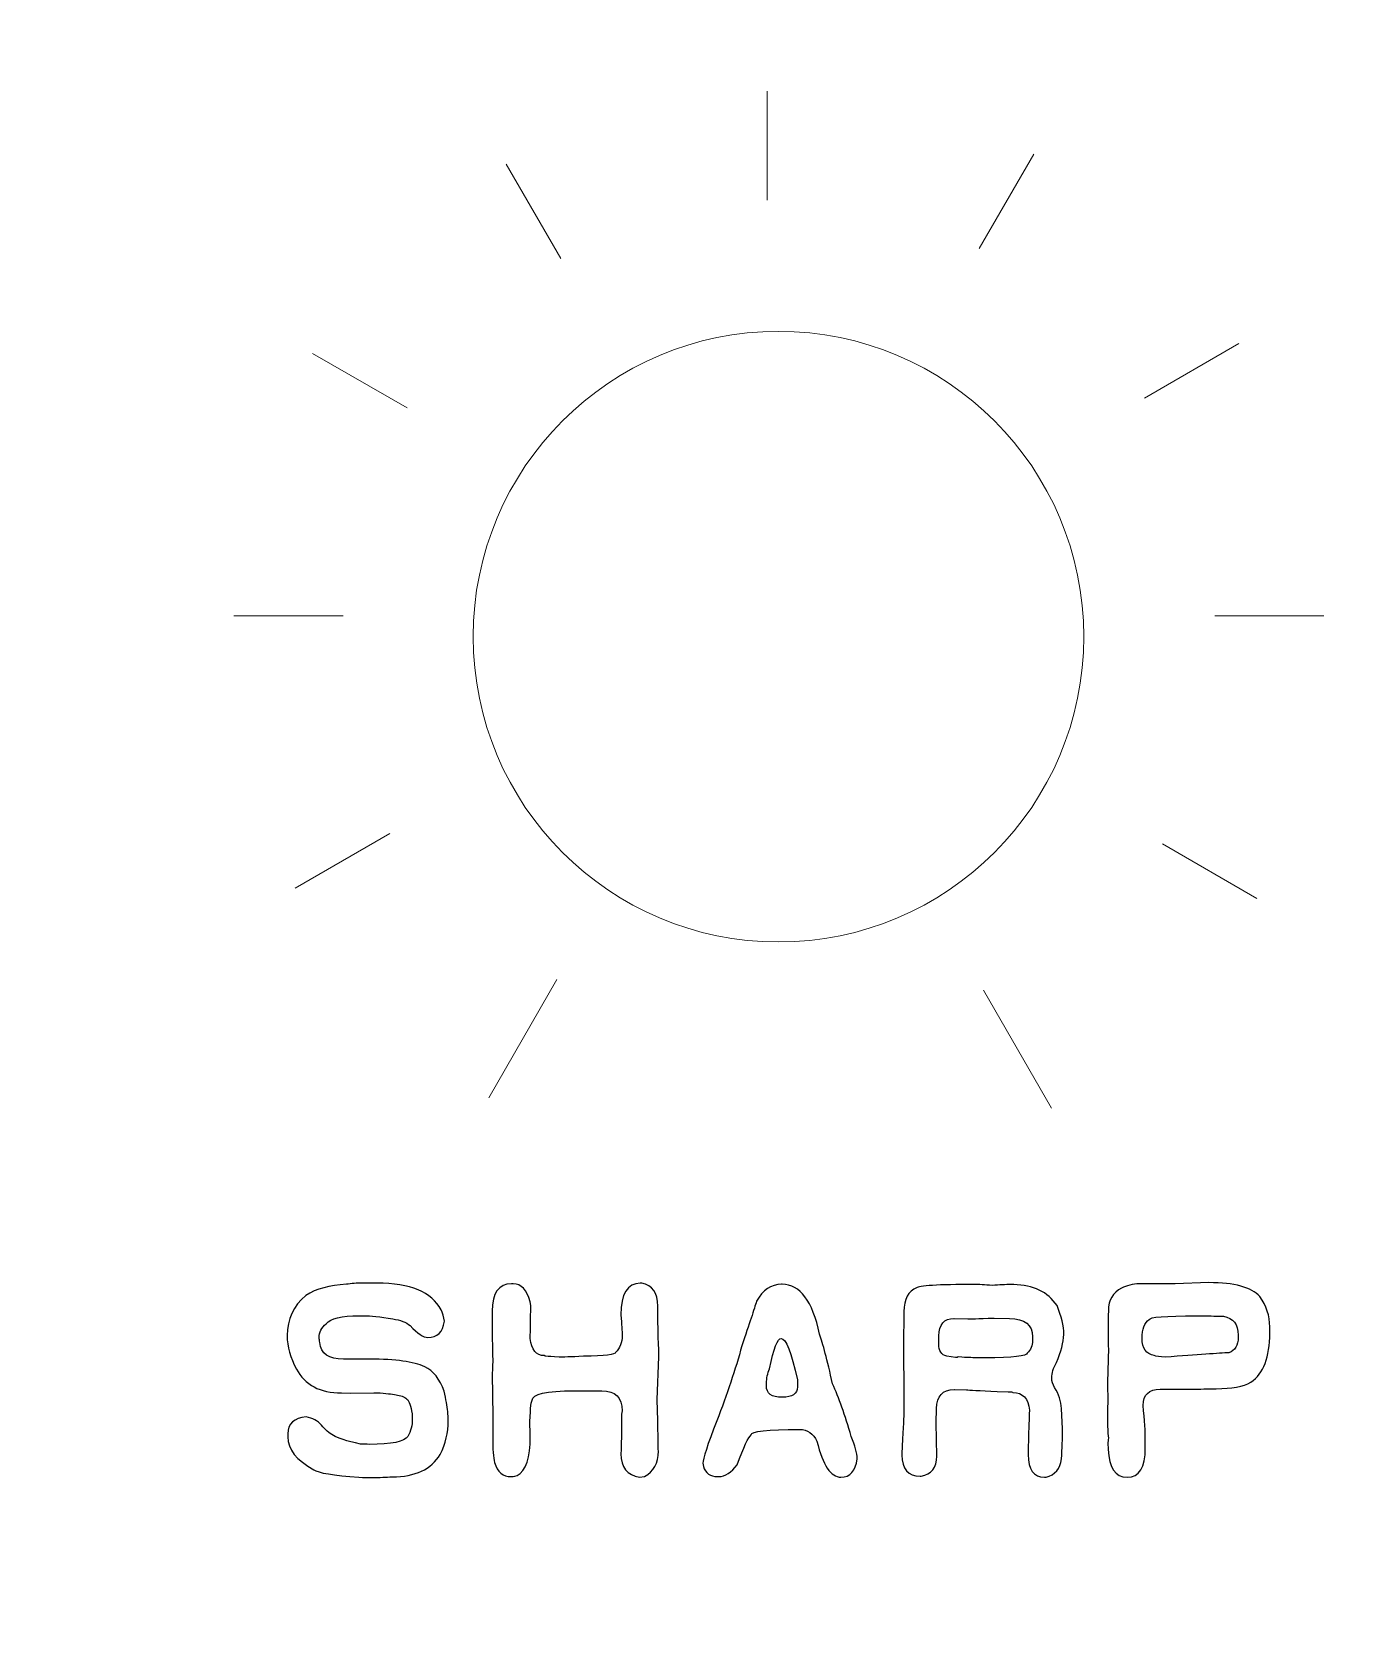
# Model space of a CAD drawing. Header units: centimetres. Extents: x -13.1 to 12.9, y -13 to 13.
# Drawn here: x -6.197 to -3.783, y -4.114 to -1.194 of the extents above; entities that cross this region are included whole.
import ezdxf

# ---------------------------------------------------------------- set-up
doc = ezdxf.new("R2010")
doc.units = ezdxf.units.CM
doc.header["$MEASUREMENT"] = 0
doc.layers.add('Layer 1', color=7, linetype='Continuous')

msp = doc.modelspace()

# ---------------------------------------------------------------- linework, layer by layer
at = {"layer": 'Layer 1', "color": 250, "lineweight": 9}
msp.add_open_spline([(-12.85, 12.98), (-12.85, 12.98), (12.75, 12.98), (12.75, 12.98), (12.75, 12.98), (12.86, 12.98), (12.95, 12.88999), (12.95, 12.78), (12.95, 12.78), (12.95, 12.78), (12.95, -12.82), (12.95, -12.82), (12.95, -12.82), (12.95, -12.93001), (12.86, -13.02), (12.75, -13.02), (12.75, -13.02), (12.75, -13.02), (-12.85, -13.02), (-12.85, -13.02), (-12.85, -13.02), (-12.96, -13.02), (-13.05, -12.93001), (-13.05, -12.82), (-13.05, -12.82), (-13.05, -12.82), (-13.05, 12.78), (-13.05, 12.78), (-13.05, 12.78), (-13.05, 12.88999), (-12.96, 12.98), (-12.85, 12.98)], degree=3, knots=[0, 0, 0, 0, 0.1111111, 0.1111111, 0.1111111, 0.1111111, 0.2222222, 0.2222222, 0.2222222, 0.2222222, 0.3333333, 0.3333333, 0.3333333, 0.3333333, 0.4444444, 0.4444444, 0.4444444, 0.4444444, 0.5555556, 0.5555556, 0.5555556, 0.5555556, 0.6666667, 0.6666667, 0.6666667, 0.6666667, 0.7777778, 0.7777778, 0.7777778, 0.7777778, 1, 1, 1, 1], dxfattribs=at)
at = {"layer": 'Layer 1', "color": 114, "lineweight": 20}
for points in [[(-4.84904, -1.50215), (-4.84904, -1.50215), (-4.84904, -1.30205), (-4.84904, -1.30205)], [(-4.46021, -1.59118), (-4.46021, -1.59118), (-4.36011, -1.41779), (-4.36011, -1.41779)], [(-5.22746, -1.60918), (-5.22746, -1.60918), (-5.32747, -1.43597), (-5.32747, -1.43597)], [(-4.15722, -1.86522), (-4.15722, -1.86522), (-3.98381, -1.7651), (-3.98381, -1.7651)], [(-5.68267, -1.78334), (-5.68267, -1.78334), (-5.50938, -1.88339), (-5.50938, -1.88339)], [(-5.8269, -2.26465), (-5.8269, -2.26465), (-5.62668, -2.26465), (-5.62668, -2.26465)], [(-4.02817, -2.26463), (-4.02817, -2.26463), (-3.82796, -2.26463), (-3.82796, -2.26463)], [(-5.71426, -2.76419), (-5.71426, -2.76419), (-5.54085, -2.66407), (-5.54085, -2.66407)], [(-4.124, -2.68322), (-4.124, -2.68322), (-3.95072, -2.78327), (-3.95072, -2.78327)], [(-5.35956, -3.14891), (-5.35956, -3.14891), (-5.23442, -2.93217), (-5.23442, -2.93217)], [(-4.32745, -3.16802), (-4.32745, -3.16802), (-4.45245, -2.95152), (-4.45245, -2.95152)]]:
    msp.add_open_spline(points, degree=3, dxfattribs=at)
at = {"layer": 'Layer 1', "color": 242, "lineweight": 9}
msp.add_open_spline([(-5.38817, -2.30299), (-5.38817, -1.99371), (-5.13744, -1.74299), (-4.82817, -1.74299), (-4.82817, -1.74299), (-4.51889, -1.74299), (-4.26818, -1.99371), (-4.26818, -2.30299), (-4.26818, -2.30299), (-4.26817, -2.61227), (-4.51889, -2.86299), (-4.82816, -2.86299), (-4.82816, -2.86299), (-5.13744, -2.86299), (-5.38815, -2.61227), (-5.38815, -2.30299)], degree=3, knots=[0, 0, 0, 0, 0.2, 0.2, 0.2, 0.2, 0.4, 0.4, 0.4, 0.4, 0.6, 0.6, 0.6, 0.6, 1, 1, 1, 1], dxfattribs=at)
at = {"layer": 'Layer 1', "color": 177}
for points, knots in [([(-5.59169, -3.48879), (-5.59169, -3.48879), (-5.56469, -3.48879), (-5.56469, -3.48879), (-5.56469, -3.48879), (-5.50335, -3.48879), (-5.46413, -3.50516), (-5.44701, -3.53789), (-5.44701, -3.53789), (-5.44428, -3.54354), (-5.44221, -3.5505), (-5.44089, -3.55878), (-5.44089, -3.55878), (-5.44371, -3.57863), (-5.45368, -3.5886), (-5.47099, -3.5886), (-5.47099, -3.5886), (-5.47927, -3.5886), (-5.49018, -3.58135), (-5.50373, -3.56677), (-5.50373, -3.56677), (-5.51116, -3.56038), (-5.52179, -3.55633), (-5.53571, -3.55464), (-5.53571, -3.55464), (-5.55923, -3.55059), (-5.57654, -3.54862), (-5.58755, -3.54862), (-5.58755, -3.54862), (-5.58755, -3.54862), (-5.59752, -3.54862), (-5.59752, -3.54862), (-5.59752, -3.54862), (-5.62979, -3.54862), (-5.64982, -3.5536), (-5.65754, -3.56348), (-5.65754, -3.56348), (-5.66619, -3.57044), (-5.67052, -3.57891), (-5.67052, -3.58888), (-5.67052, -3.58888), (-5.67052, -3.59161), (-5.67014, -3.59452), (-5.66939, -3.59763), (-5.66939, -3.59763), (-5.6676, -3.61823), (-5.65302, -3.62848), (-5.62584, -3.62848), (-5.62584, -3.62848), (-5.62584, -3.62848), (-5.59253, -3.62848), (-5.59253, -3.62848), (-5.59253, -3.62848), (-5.58717, -3.62839), (-5.58209, -3.6283), (-5.57711, -3.6283), (-5.57711, -3.6283), (-5.53045, -3.6283), (-5.49705, -3.6329), (-5.47701, -3.64231), (-5.47701, -3.64231), (-5.46121, -3.64984), (-5.44936, -3.6647), (-5.44145, -3.687), (-5.44145, -3.687), (-5.43779, -3.70242), (-5.43562, -3.71475), (-5.43487, -3.72415), (-5.43487, -3.72415), (-5.43412, -3.73008), (-5.43374, -3.73582), (-5.43374, -3.74156), (-5.43374, -3.74156), (-5.43374, -3.76282), (-5.43863, -3.78333), (-5.44842, -3.80299), (-5.44842, -3.80299), (-5.46469, -3.83036), (-5.49423, -3.8441), (-5.53684, -3.8441), (-5.53684, -3.8441), (-5.54747, -3.84494), (-5.5597, -3.84541), (-5.57353, -3.84541), (-5.57353, -3.84541), (-5.58106, -3.84541), (-5.58905, -3.84522), (-5.59752, -3.84485), (-5.59752, -3.84485), (-5.64474, -3.84156), (-5.6724, -3.83695), (-5.6804, -3.83111), (-5.6804, -3.83111), (-5.71219, -3.81362), (-5.72809, -3.79358), (-5.72809, -3.771), (-5.72809, -3.771), (-5.72809, -3.771), (-5.72809, -3.76526), (-5.72809, -3.76526), (-5.72809, -3.76526), (-5.72809, -3.74664), (-5.7168, -3.73638), (-5.69423, -3.73431), (-5.69423, -3.73431), (-5.68265, -3.7362), (-5.67334, -3.74118), (-5.66638, -3.74937), (-5.66638, -3.74937), (-5.65942, -3.75755), (-5.65208, -3.76395), (-5.64446, -3.76856), (-5.64446, -3.76856), (-5.63684, -3.77317), (-5.62029, -3.77834), (-5.5947, -3.78427), (-5.5947, -3.78427), (-5.58924, -3.78445), (-5.58397, -3.78455), (-5.57899, -3.78455), (-5.57899, -3.78455), (-5.5375, -3.78455), (-5.51389, -3.77975), (-5.50815, -3.77016), (-5.50815, -3.77016), (-5.50251, -3.76047), (-5.49969, -3.74955), (-5.49969, -3.73742), (-5.49969, -3.73742), (-5.49969, -3.73742), (-5.49969, -3.73431), (-5.49969, -3.73431), (-5.49969, -3.73431), (-5.5011, -3.71823), (-5.50392, -3.70779), (-5.50815, -3.70318), (-5.50815, -3.70318), (-5.51238, -3.69866), (-5.51859, -3.69556), (-5.52668, -3.69415), (-5.52668, -3.69415), (-5.53327, -3.69283), (-5.5438, -3.69151), (-5.55839, -3.69029), (-5.55839, -3.69029), (-5.55839, -3.69029), (-5.57043, -3.69029), (-5.57043, -3.69029), (-5.57043, -3.69029), (-5.57043, -3.69029), (-5.61238, -3.69085), (-5.61238, -3.69085), (-5.61238, -3.69085), (-5.61238, -3.69085), (-5.62941, -3.69029), (-5.62941, -3.69029), (-5.62941, -3.69029), (-5.66911, -3.69029), (-5.69667, -3.67561), (-5.7121, -3.64645), (-5.7121, -3.64645), (-5.72348, -3.62566), (-5.72922, -3.60534), (-5.72922, -3.58549), (-5.72922, -3.58549), (-5.72922, -3.58549), (-5.72922, -3.58474), (-5.72922, -3.58474), (-5.72922, -3.58474), (-5.72922, -3.55567), (-5.71784, -3.53121), (-5.69507, -3.51136), (-5.69507, -3.51136), (-5.67598, -3.49923), (-5.65114, -3.49246), (-5.62066, -3.49104), (-5.62066, -3.49104), (-5.61163, -3.48954), (-5.60194, -3.48879), (-5.59169, -3.48879)], [0, 0, 0, 0, 0.0217391, 0.0217391, 0.0217391, 0.0217391, 0.0434783, 0.0434783, 0.0434783, 0.0434783, 0.0652174, 0.0652174, 0.0652174, 0.0652174, 0.0869565, 0.0869565, 0.0869565, 0.0869565, 0.1086957, 0.1086957, 0.1086957, 0.1086957, 0.1304348, 0.1304348, 0.1304348, 0.1304348, 0.1521739, 0.1521739, 0.1521739, 0.1521739, 0.173913, 0.173913, 0.173913, 0.173913, 0.1956522, 0.1956522, 0.1956522, 0.1956522, 0.2173913, 0.2173913, 0.2173913, 0.2173913, 0.2391304, 0.2391304, 0.2391304, 0.2391304, 0.2608696, 0.2608696, 0.2608696, 0.2608696, 0.2826087, 0.2826087, 0.2826087, 0.2826087, 0.3043478, 0.3043478, 0.3043478, 0.3043478, 0.326087, 0.326087, 0.326087, 0.326087, 0.3478261, 0.3478261, 0.3478261, 0.3478261, 0.3695652, 0.3695652, 0.3695652, 0.3695652, 0.3913043, 0.3913043, 0.3913043, 0.3913043, 0.4130435, 0.4130435, 0.4130435, 0.4130435, 0.4347826, 0.4347826, 0.4347826, 0.4347826, 0.4565217, 0.4565217, 0.4565217, 0.4565217, 0.4782609, 0.4782609, 0.4782609, 0.4782609, 0.5, 0.5, 0.5, 0.5, 0.5217391, 0.5217391, 0.5217391, 0.5217391, 0.5434783, 0.5434783, 0.5434783, 0.5434783, 0.5652174, 0.5652174, 0.5652174, 0.5652174, 0.5869565, 0.5869565, 0.5869565, 0.5869565, 0.6086957, 0.6086957, 0.6086957, 0.6086957, 0.6304348, 0.6304348, 0.6304348, 0.6304348, 0.6521739, 0.6521739, 0.6521739, 0.6521739, 0.673913, 0.673913, 0.673913, 0.673913, 0.6956522, 0.6956522, 0.6956522, 0.6956522, 0.7173913, 0.7173913, 0.7173913, 0.7173913, 0.7391304, 0.7391304, 0.7391304, 0.7391304, 0.7608696, 0.7608696, 0.7608696, 0.7608696, 0.7826087, 0.7826087, 0.7826087, 0.7826087, 0.8043478, 0.8043478, 0.8043478, 0.8043478, 0.826087, 0.826087, 0.826087, 0.826087, 0.8478261, 0.8478261, 0.8478261, 0.8478261, 0.8695652, 0.8695652, 0.8695652, 0.8695652, 0.8913043, 0.8913043, 0.8913043, 0.8913043, 0.9130435, 0.9130435, 0.9130435, 0.9130435, 0.9347826, 0.9347826, 0.9347826, 0.9347826, 0.9565217, 0.9565217, 0.9565217, 0.9565217, 1, 1, 1, 1]), ([(-5.08182, -3.48907), (-5.08182, -3.48907), (-5.07881, -3.48907), (-5.07881, -3.48907), (-5.07881, -3.48907), (-5.05915, -3.49274), (-5.04936, -3.50675), (-5.04936, -3.53093), (-5.04936, -3.53093), (-5.04936, -3.53093), (-5.04936, -3.55022), (-5.04936, -3.55022), (-5.04936, -3.55022), (-5.04936, -3.56367), (-5.04871, -3.58831), (-5.04739, -3.62416), (-5.04739, -3.62416), (-5.04739, -3.62416), (-5.05068, -3.70214), (-5.05068, -3.70214), (-5.05068, -3.70214), (-5.04927, -3.75924), (-5.04852, -3.79085), (-5.04852, -3.79697), (-5.04852, -3.79697), (-5.04852, -3.81917), (-5.05698, -3.83478), (-5.07382, -3.84381), (-5.07382, -3.84381), (-5.07382, -3.84381), (-5.08295, -3.84485), (-5.08295, -3.84485), (-5.08295, -3.84485), (-5.10571, -3.84099), (-5.1171, -3.82669), (-5.1171, -3.80186), (-5.1171, -3.80186), (-5.11634, -3.78163), (-5.11606, -3.76404), (-5.11606, -3.74899), (-5.11606, -3.74899), (-5.11606, -3.74899), (-5.11606, -3.72942), (-5.11606, -3.72942), (-5.11606, -3.72942), (-5.11606, -3.72942), (-5.11493, -3.72303), (-5.11493, -3.72303), (-5.11493, -3.72303), (-5.11493, -3.69866), (-5.12735, -3.68643), (-5.15209, -3.68643), (-5.15209, -3.68643), (-5.15209, -3.68643), (-5.2028, -3.68643), (-5.2028, -3.68643), (-5.2028, -3.68643), (-5.25425, -3.68643), (-5.28003, -3.69217), (-5.28003, -3.70374), (-5.28003, -3.70374), (-5.28219, -3.70722), (-5.2836, -3.72359), (-5.28417, -3.75285), (-5.28417, -3.75285), (-5.2836, -3.75708), (-5.28332, -3.76282), (-5.28332, -3.77016), (-5.28332, -3.77016), (-5.28332, -3.80929), (-5.29141, -3.83318), (-5.30759, -3.84184), (-5.30759, -3.84184), (-5.31324, -3.84315), (-5.317, -3.84381), (-5.31888, -3.84381), (-5.31888, -3.84381), (-5.33337, -3.84381), (-5.34343, -3.83525), (-5.34917, -3.81813), (-5.34917, -3.81813), (-5.35124, -3.80863), (-5.35218, -3.79301), (-5.35218, -3.77128), (-5.35218, -3.77128), (-5.35218, -3.77128), (-5.35218, -3.75802), (-5.35218, -3.75802), (-5.35218, -3.75802), (-5.35218, -3.72406), (-5.35256, -3.69001), (-5.35331, -3.65586), (-5.35331, -3.65586), (-5.35256, -3.64128), (-5.35218, -3.63272), (-5.35218, -3.63018), (-5.35218, -3.63018), (-5.35293, -3.60609), (-5.35331, -3.57985), (-5.35331, -3.55134), (-5.35331, -3.55134), (-5.35331, -3.55134), (-5.35331, -3.54034), (-5.35331, -3.54034), (-5.35331, -3.54034), (-5.35331, -3.50694), (-5.34146, -3.4902), (-5.31775, -3.4902), (-5.31775, -3.4902), (-5.31775, -3.4902), (-5.31474, -3.4902), (-5.31474, -3.4902), (-5.31474, -3.4902), (-5.30007, -3.4902), (-5.28953, -3.50111), (-5.28332, -3.52293), (-5.28332, -3.52293), (-5.28332, -3.52293), (-5.28219, -3.53018), (-5.28219, -3.53018), (-5.28219, -3.53018), (-5.28294, -3.55548), (-5.28332, -3.57552), (-5.28332, -3.5902), (-5.28332, -3.5902), (-5.28106, -3.61136), (-5.2726, -3.6219), (-5.25764, -3.6219), (-5.25764, -3.6219), (-5.25642, -3.62265), (-5.25538, -3.62303), (-5.25463, -3.62303), (-5.25463, -3.62303), (-5.25058, -3.62303), (-5.24249, -3.62359), (-5.23036, -3.62463), (-5.23036, -3.62463), (-5.22415, -3.62463), (-5.20929, -3.62416), (-5.18577, -3.62303), (-5.18577, -3.62303), (-5.14663, -3.62246), (-5.12707, -3.62011), (-5.12707, -3.61588), (-5.12707, -3.61588), (-5.11898, -3.60798), (-5.11493, -3.59772), (-5.11493, -3.5853), (-5.11493, -3.5853), (-5.11493, -3.5774), (-5.11568, -3.5647), (-5.1171, -3.54721), (-5.1171, -3.54721), (-5.1171, -3.50845), (-5.10534, -3.48907), (-5.08182, -3.48907)], [0, 0, 0, 0, 0.025, 0.025, 0.025, 0.025, 0.05, 0.05, 0.05, 0.05, 0.075, 0.075, 0.075, 0.075, 0.1, 0.1, 0.1, 0.1, 0.125, 0.125, 0.125, 0.125, 0.15, 0.15, 0.15, 0.15, 0.175, 0.175, 0.175, 0.175, 0.2, 0.2, 0.2, 0.2, 0.225, 0.225, 0.225, 0.225, 0.25, 0.25, 0.25, 0.25, 0.275, 0.275, 0.275, 0.275, 0.3, 0.3, 0.3, 0.3, 0.325, 0.325, 0.325, 0.325, 0.35, 0.35, 0.35, 0.35, 0.375, 0.375, 0.375, 0.375, 0.4, 0.4, 0.4, 0.4, 0.425, 0.425, 0.425, 0.425, 0.45, 0.45, 0.45, 0.45, 0.475, 0.475, 0.475, 0.475, 0.5, 0.5, 0.5, 0.5, 0.525, 0.525, 0.525, 0.525, 0.55, 0.55, 0.55, 0.55, 0.575, 0.575, 0.575, 0.575, 0.6, 0.6, 0.6, 0.6, 0.625, 0.625, 0.625, 0.625, 0.65, 0.65, 0.65, 0.65, 0.675, 0.675, 0.675, 0.675, 0.7, 0.7, 0.7, 0.7, 0.725, 0.725, 0.725, 0.725, 0.75, 0.75, 0.75, 0.75, 0.775, 0.775, 0.775, 0.775, 0.8, 0.8, 0.8, 0.8, 0.825, 0.825, 0.825, 0.825, 0.85, 0.85, 0.85, 0.85, 0.875, 0.875, 0.875, 0.875, 0.9, 0.9, 0.9, 0.9, 0.925, 0.925, 0.925, 0.925, 0.95, 0.95, 0.95, 0.95, 1, 1, 1, 1]), ([(-4.82256, -3.49104), (-4.82256, -3.49104), (-4.82143, -3.49104), (-4.82143, -3.49104), (-4.82143, -3.49104), (-4.78851, -3.49104), (-4.76565, -3.52162), (-4.75285, -3.58276), (-4.75285, -3.58276), (-4.74693, -3.59913), (-4.73893, -3.62933), (-4.72886, -3.67345), (-4.72886, -3.67345), (-4.71748, -3.69885), (-4.7061, -3.73102), (-4.6949, -3.77016), (-4.6949, -3.77016), (-4.68757, -3.7869), (-4.6839, -3.80054), (-4.6839, -3.81098), (-4.6839, -3.81098), (-4.68663, -3.83356), (-4.6966, -3.84485), (-4.71372, -3.84485), (-4.71372, -3.84485), (-4.73225, -3.84485), (-4.74693, -3.82293), (-4.75774, -3.779), (-4.75774, -3.779), (-4.76424, -3.76451), (-4.77477, -3.75727), (-4.78945, -3.75727), (-4.78945, -3.75727), (-4.84862, -3.75727), (-4.87825, -3.76056), (-4.87825, -3.76714), (-4.87825, -3.76714), (-4.88333, -3.77119), (-4.89198, -3.78944), (-4.90412, -3.82199), (-4.90412, -3.82199), (-4.91456, -3.83648), (-4.92585, -3.84381), (-4.93799, -3.84381), (-4.93799, -3.84381), (-4.93799, -3.84381), (-4.93996, -3.84381), (-4.93996, -3.84381), (-4.93996, -3.84381), (-4.95351, -3.84381), (-4.96216, -3.83751), (-4.96583, -3.825), (-4.96583, -3.825), (-4.96583, -3.825), (-4.96696, -3.81898), (-4.96696, -3.81898), (-4.96696, -3.81898), (-4.96696, -3.81126), (-4.95831, -3.7853), (-4.94109, -3.74128), (-4.94109, -3.74128), (-4.92246, -3.69292), (-4.90722, -3.64711), (-4.89528, -3.60374), (-4.89528, -3.60374), (-4.88173, -3.56329), (-4.8727, -3.53601), (-4.86828, -3.5219), (-4.86828, -3.5219), (-4.85708, -3.5013), (-4.84184, -3.49104), (-4.82256, -3.49104)], [0, 0, 0, 0, 0.0526316, 0.0526316, 0.0526316, 0.0526316, 0.1052632, 0.1052632, 0.1052632, 0.1052632, 0.1578947, 0.1578947, 0.1578947, 0.1578947, 0.2105263, 0.2105263, 0.2105263, 0.2105263, 0.2631579, 0.2631579, 0.2631579, 0.2631579, 0.3157895, 0.3157895, 0.3157895, 0.3157895, 0.3684211, 0.3684211, 0.3684211, 0.3684211, 0.4210526, 0.4210526, 0.4210526, 0.4210526, 0.4736842, 0.4736842, 0.4736842, 0.4736842, 0.5263158, 0.5263158, 0.5263158, 0.5263158, 0.5789474, 0.5789474, 0.5789474, 0.5789474, 0.6315789, 0.6315789, 0.6315789, 0.6315789, 0.6842105, 0.6842105, 0.6842105, 0.6842105, 0.7368421, 0.7368421, 0.7368421, 0.7368421, 0.7894737, 0.7894737, 0.7894737, 0.7894737, 0.8421053, 0.8421053, 0.8421053, 0.8421053, 0.8947368, 0.8947368, 0.8947368, 0.8947368, 1, 1, 1, 1]), ([(-4.39679, -3.49151), (-4.36077, -3.49208), (-4.33433, -3.50487), (-4.3174, -3.5299), (-4.3174, -3.5299), (-4.30912, -3.54975), (-4.30498, -3.56724), (-4.30498, -3.58248), (-4.30498, -3.58248), (-4.30498, -3.58248), (-4.30498, -3.58333), (-4.30498, -3.58333), (-4.30498, -3.58333), (-4.30536, -3.59744), (-4.30978, -3.61447), (-4.31825, -3.63432), (-4.31825, -3.63432), (-4.32408, -3.64457), (-4.32709, -3.65398), (-4.32709, -3.66244), (-4.32709, -3.66244), (-4.32709, -3.66884), (-4.3253, -3.67486), (-4.32182, -3.68032), (-4.32182, -3.68032), (-4.31392, -3.69283), (-4.30968, -3.70572), (-4.30912, -3.71889), (-4.30912, -3.71889), (-4.30912, -3.71889), (-4.30752, -3.75614), (-4.30752, -3.75614), (-4.30752, -3.75614), (-4.30752, -3.75614), (-4.30752, -3.76799), (-4.30752, -3.76799), (-4.30752, -3.76799), (-4.30752, -3.78126), (-4.30799, -3.7933), (-4.30884, -3.8044), (-4.30884, -3.8044), (-4.30903, -3.82387), (-4.31665, -3.83666), (-4.33179, -3.84297), (-4.33179, -3.84297), (-4.33414, -3.84419), (-4.33678, -3.84485), (-4.33969, -3.84485), (-4.33969, -3.84485), (-4.33969, -3.84485), (-4.34054, -3.84485), (-4.34054, -3.84485), (-4.34054, -3.84485), (-4.3602, -3.84447), (-4.37008, -3.83064), (-4.37008, -3.80327), (-4.37008, -3.80327), (-4.37008, -3.80327), (-4.37008, -3.80129), (-4.37008, -3.80129), (-4.37008, -3.80129), (-4.37008, -3.80129), (-4.36951, -3.76498), (-4.36951, -3.76498), (-4.36951, -3.76498), (-4.36933, -3.75426), (-4.36876, -3.73996), (-4.36782, -3.72199), (-4.36782, -3.72199), (-4.36989, -3.70045), (-4.38005, -3.68963), (-4.39849, -3.68944), (-4.39849, -3.68944), (-4.39849, -3.68869), (-4.4014, -3.68822), (-4.40724, -3.68803), (-4.40724, -3.68803), (-4.40724, -3.68803), (-4.42709, -3.68775), (-4.42709, -3.68775), (-4.42709, -3.68775), (-4.46039, -3.68577), (-4.47911, -3.68474), (-4.48334, -3.68474), (-4.48334, -3.68474), (-4.48334, -3.68474), (-4.50535, -3.68417), (-4.50535, -3.68417), (-4.50535, -3.68417), (-4.50535, -3.68417), (-4.5062, -3.68417), (-4.5062, -3.68417), (-4.5062, -3.68417), (-4.52718, -3.68417), (-4.5379, -3.69574), (-4.53847, -3.71889), (-4.53847, -3.71889), (-4.53847, -3.71889), (-4.53875, -3.74513), (-4.53875, -3.74513), (-4.53875, -3.74513), (-4.53875, -3.74513), (-4.5379, -3.80628), (-4.5379, -3.80628), (-4.5379, -3.80628), (-4.53828, -3.82744), (-4.54778, -3.83967), (-4.56659, -3.84297), (-4.56659, -3.84297), (-4.56659, -3.84297), (-4.56848, -3.84297), (-4.56848, -3.84297), (-4.56848, -3.84297), (-4.59068, -3.84259), (-4.60187, -3.82961), (-4.60187, -3.80412), (-4.60187, -3.80412), (-4.60187, -3.80412), (-4.60187, -3.80214), (-4.60187, -3.80214), (-4.60187, -3.80214), (-4.5998, -3.76263), (-4.59867, -3.73817), (-4.59848, -3.72886), (-4.59848, -3.72886), (-4.59848, -3.72886), (-4.5983, -3.70788), (-4.5983, -3.70788), (-4.5983, -3.70788), (-4.59811, -3.70167), (-4.59801, -3.69509), (-4.59801, -3.68831), (-4.59801, -3.68831), (-4.59801, -3.6711), (-4.59839, -3.65153), (-4.59905, -3.62961), (-4.59905, -3.62961), (-4.59905, -3.61127), (-4.59895, -3.59819), (-4.59877, -3.59048), (-4.59877, -3.59048), (-4.59858, -3.56884), (-4.59848, -3.5552), (-4.59848, -3.54975), (-4.59848, -3.54975), (-4.59848, -3.54975), (-4.59848, -3.54118), (-4.59848, -3.54118), (-4.59848, -3.54118), (-4.59801, -3.51785), (-4.59011, -3.50327), (-4.57487, -3.49763), (-4.57487, -3.49763), (-4.57149, -3.4934), (-4.53593, -3.49133), (-4.4682, -3.49133), (-4.4682, -3.49133), (-4.46114, -3.49142), (-4.45042, -3.49199), (-4.43593, -3.49293), (-4.43593, -3.49293), (-4.42342, -3.49199), (-4.41203, -3.49151), (-4.40178, -3.49151), (-4.40178, -3.49151), (-4.40178, -3.49151), (-4.39679, -3.49151), (-4.39679, -3.49151)], [0, 0, 0, 0, 0.0232558, 0.0232558, 0.0232558, 0.0232558, 0.0465116, 0.0465116, 0.0465116, 0.0465116, 0.0697674, 0.0697674, 0.0697674, 0.0697674, 0.0930233, 0.0930233, 0.0930233, 0.0930233, 0.1162791, 0.1162791, 0.1162791, 0.1162791, 0.1395349, 0.1395349, 0.1395349, 0.1395349, 0.1627907, 0.1627907, 0.1627907, 0.1627907, 0.1860465, 0.1860465, 0.1860465, 0.1860465, 0.2093023, 0.2093023, 0.2093023, 0.2093023, 0.2325581, 0.2325581, 0.2325581, 0.2325581, 0.255814, 0.255814, 0.255814, 0.255814, 0.2790698, 0.2790698, 0.2790698, 0.2790698, 0.3023256, 0.3023256, 0.3023256, 0.3023256, 0.3255814, 0.3255814, 0.3255814, 0.3255814, 0.3488372, 0.3488372, 0.3488372, 0.3488372, 0.372093, 0.372093, 0.372093, 0.372093, 0.3953488, 0.3953488, 0.3953488, 0.3953488, 0.4186047, 0.4186047, 0.4186047, 0.4186047, 0.4418605, 0.4418605, 0.4418605, 0.4418605, 0.4651163, 0.4651163, 0.4651163, 0.4651163, 0.4883721, 0.4883721, 0.4883721, 0.4883721, 0.5116279, 0.5116279, 0.5116279, 0.5116279, 0.5348837, 0.5348837, 0.5348837, 0.5348837, 0.5581395, 0.5581395, 0.5581395, 0.5581395, 0.5813953, 0.5813953, 0.5813953, 0.5813953, 0.6046512, 0.6046512, 0.6046512, 0.6046512, 0.627907, 0.627907, 0.627907, 0.627907, 0.6511628, 0.6511628, 0.6511628, 0.6511628, 0.6744186, 0.6744186, 0.6744186, 0.6744186, 0.6976744, 0.6976744, 0.6976744, 0.6976744, 0.7209302, 0.7209302, 0.7209302, 0.7209302, 0.744186, 0.744186, 0.744186, 0.744186, 0.7674419, 0.7674419, 0.7674419, 0.7674419, 0.7906977, 0.7906977, 0.7906977, 0.7906977, 0.8139535, 0.8139535, 0.8139535, 0.8139535, 0.8372093, 0.8372093, 0.8372093, 0.8372093, 0.8604651, 0.8604651, 0.8604651, 0.8604651, 0.8837209, 0.8837209, 0.8837209, 0.8837209, 0.9069767, 0.9069767, 0.9069767, 0.9069767, 0.9302326, 0.9302326, 0.9302326, 0.9302326, 0.9534884, 0.9534884, 0.9534884, 0.9534884, 1, 1, 1, 1]), ([(-4.03876, -3.48794), (-3.9921, -3.48794), (-3.96096, -3.49641), (-3.94535, -3.51334), (-3.94535, -3.51334), (-3.93321, -3.53046), (-3.92719, -3.54899), (-3.92719, -3.56903), (-3.92719, -3.56903), (-3.92719, -3.56903), (-3.92719, -3.58032), (-3.92719, -3.58032), (-3.92719, -3.58032), (-3.92719, -3.62453), (-3.93867, -3.65464), (-3.96162, -3.67044), (-3.96162, -3.67044), (-3.97573, -3.67853), (-3.99708, -3.68257), (-4.02559, -3.68257), (-4.02559, -3.68257), (-4.0318, -3.68257), (-4.04299, -3.68286), (-4.05917, -3.68333), (-4.05917, -3.68333), (-4.07592, -3.68352), (-4.09247, -3.68361), (-4.10884, -3.68361), (-4.10884, -3.68361), (-4.10884, -3.68361), (-4.12813, -3.68361), (-4.12813, -3.68361), (-4.12813, -3.68361), (-4.14901, -3.68361), (-4.15955, -3.69349), (-4.15955, -3.71315), (-4.15955, -3.71315), (-4.15672, -3.74033), (-4.15541, -3.76188), (-4.15541, -3.77787), (-4.15541, -3.77787), (-4.15541, -3.77787), (-4.15541, -3.79113), (-4.15541, -3.79113), (-4.15541, -3.79113), (-4.15541, -3.82697), (-4.16651, -3.84485), (-4.18871, -3.84485), (-4.18871, -3.84485), (-4.21044, -3.84485), (-4.22201, -3.82792), (-4.22342, -3.79386), (-4.22342, -3.79386), (-4.2238, -3.79057), (-4.22399, -3.78728), (-4.22399, -3.78398), (-4.22399, -3.78398), (-4.22399, -3.78013), (-4.2237, -3.77646), (-4.22314, -3.77298), (-4.22314, -3.77298), (-4.22427, -3.76188), (-4.22483, -3.75106), (-4.22483, -3.74043), (-4.22483, -3.74043), (-4.22483, -3.73488), (-4.22464, -3.72208), (-4.22427, -3.70186), (-4.22427, -3.70186), (-4.22427, -3.70017), (-4.22446, -3.68831), (-4.22483, -3.6663), (-4.22483, -3.6663), (-4.2237, -3.63319), (-4.22314, -3.61428), (-4.22314, -3.60948), (-4.22314, -3.60948), (-4.22352, -3.59556), (-4.2237, -3.5854), (-4.2237, -3.57919), (-4.2237, -3.57919), (-4.2237, -3.57496), (-4.22352, -3.56179), (-4.22314, -3.53949), (-4.22314, -3.53949), (-4.22314, -3.51983), (-4.21505, -3.5061), (-4.19896, -3.49819), (-4.19896, -3.49819), (-4.18974, -3.49321), (-4.17893, -3.49048), (-4.16641, -3.48992), (-4.16641, -3.48992), (-4.13349, -3.4901), (-4.11166, -3.4902), (-4.10085, -3.4902), (-4.10085, -3.4902), (-4.10085, -3.4902), (-4.03876, -3.48794), (-4.03876, -3.48794)], [0, 0, 0, 0, 0.0384615, 0.0384615, 0.0384615, 0.0384615, 0.0769231, 0.0769231, 0.0769231, 0.0769231, 0.1153846, 0.1153846, 0.1153846, 0.1153846, 0.1538462, 0.1538462, 0.1538462, 0.1538462, 0.1923077, 0.1923077, 0.1923077, 0.1923077, 0.2307692, 0.2307692, 0.2307692, 0.2307692, 0.2692308, 0.2692308, 0.2692308, 0.2692308, 0.3076923, 0.3076923, 0.3076923, 0.3076923, 0.3461538, 0.3461538, 0.3461538, 0.3461538, 0.3846154, 0.3846154, 0.3846154, 0.3846154, 0.4230769, 0.4230769, 0.4230769, 0.4230769, 0.4615385, 0.4615385, 0.4615385, 0.4615385, 0.5, 0.5, 0.5, 0.5, 0.5384615, 0.5384615, 0.5384615, 0.5384615, 0.5769231, 0.5769231, 0.5769231, 0.5769231, 0.6153846, 0.6153846, 0.6153846, 0.6153846, 0.6538462, 0.6538462, 0.6538462, 0.6538462, 0.6923077, 0.6923077, 0.6923077, 0.6923077, 0.7307692, 0.7307692, 0.7307692, 0.7307692, 0.7692308, 0.7692308, 0.7692308, 0.7692308, 0.8076923, 0.8076923, 0.8076923, 0.8076923, 0.8461538, 0.8461538, 0.8461538, 0.8461538, 0.8846154, 0.8846154, 0.8846154, 0.8846154, 0.9230769, 0.9230769, 0.9230769, 0.9230769, 1, 1, 1, 1]), ([(-4.48108, -3.55435), (-4.48108, -3.55435), (-4.5062, -3.55379), (-4.5062, -3.55379), (-4.5062, -3.55379), (-4.5062, -3.55379), (-4.50676, -3.55379), (-4.50676, -3.55379), (-4.50676, -3.55379), (-4.52436, -3.55379), (-4.53348, -3.56451), (-4.53405, -3.58577), (-4.53405, -3.58577), (-4.53405, -3.58577), (-4.53433, -3.59989), (-4.53433, -3.59989), (-4.53433, -3.59989), (-4.53433, -3.59989), (-4.53433, -3.60045), (-4.53433, -3.60045), (-4.53433, -3.60045), (-4.53433, -3.61306), (-4.52934, -3.62058), (-4.51946, -3.62303), (-4.51946, -3.62303), (-4.51946, -3.62303), (-4.50347, -3.62519), (-4.50347, -3.62519), (-4.50347, -3.62519), (-4.50121, -3.62519), (-4.49962, -3.62491), (-4.49849, -3.62434), (-4.49849, -3.62434), (-4.48946, -3.6251), (-4.48315, -3.62547), (-4.47948, -3.62547), (-4.47948, -3.62547), (-4.46867, -3.62566), (-4.45869, -3.62576), (-4.44966, -3.62576), (-4.44966, -3.62576), (-4.39792, -3.62576), (-4.37196, -3.62293), (-4.37196, -3.61719), (-4.37196, -3.61719), (-4.36575, -3.61117), (-4.36255, -3.60355), (-4.36236, -3.59434), (-4.36236, -3.59434), (-4.36236, -3.59434), (-4.36236, -3.58719), (-4.36236, -3.58719), (-4.36236, -3.58719), (-4.36236, -3.56536), (-4.37648, -3.55407), (-4.40479, -3.5536), (-4.40479, -3.5536), (-4.40479, -3.5536), (-4.43292, -3.55304), (-4.43292, -3.55304), (-4.43292, -3.55304), (-4.46246, -3.55398), (-4.47854, -3.55435), (-4.48108, -3.55435)], [0, 0, 0, 0, 0.0588235, 0.0588235, 0.0588235, 0.0588235, 0.1176471, 0.1176471, 0.1176471, 0.1176471, 0.1764706, 0.1764706, 0.1764706, 0.1764706, 0.2352941, 0.2352941, 0.2352941, 0.2352941, 0.2941176, 0.2941176, 0.2941176, 0.2941176, 0.3529412, 0.3529412, 0.3529412, 0.3529412, 0.4117647, 0.4117647, 0.4117647, 0.4117647, 0.4705882, 0.4705882, 0.4705882, 0.4705882, 0.5294118, 0.5294118, 0.5294118, 0.5294118, 0.5882353, 0.5882353, 0.5882353, 0.5882353, 0.6470588, 0.6470588, 0.6470588, 0.6470588, 0.7058824, 0.7058824, 0.7058824, 0.7058824, 0.7647059, 0.7647059, 0.7647059, 0.7647059, 0.8235294, 0.8235294, 0.8235294, 0.8235294, 0.8823529, 0.8823529, 0.8823529, 0.8823529, 1, 1, 1, 1]), ([(-4.16143, -3.5902), (-4.16143, -3.60863), (-4.154, -3.61908), (-4.13913, -3.62162), (-4.13913, -3.62162), (-4.13565, -3.62312), (-4.12879, -3.62416), (-4.11872, -3.62463), (-4.11872, -3.62463), (-4.0588, -3.62011), (-4.01994, -3.61738), (-4.00216, -3.61663), (-4.00216, -3.61663), (-3.99078, -3.61249), (-3.98504, -3.60299), (-3.98504, -3.58831), (-3.98504, -3.58831), (-3.98504, -3.58831), (-3.98504, -3.58418), (-3.98504, -3.58418), (-3.98504, -3.58418), (-3.98504, -3.56395), (-3.99417, -3.55247), (-4.01232, -3.54975), (-4.01232, -3.54975), (-4.02907, -3.54918), (-4.04224, -3.5489), (-4.05202, -3.5489), (-4.05202, -3.5489), (-4.05202, -3.5489), (-4.06115, -3.5489), (-4.06115, -3.5489), (-4.06115, -3.5489), (-4.11919, -3.5489), (-4.14816, -3.55116), (-4.14816, -3.55577), (-4.14816, -3.55577), (-4.15701, -3.56169), (-4.16143, -3.57317), (-4.16143, -3.5902)], [0, 0, 0, 0, 0.0909091, 0.0909091, 0.0909091, 0.0909091, 0.1818182, 0.1818182, 0.1818182, 0.1818182, 0.2727273, 0.2727273, 0.2727273, 0.2727273, 0.3636364, 0.3636364, 0.3636364, 0.3636364, 0.4545455, 0.4545455, 0.4545455, 0.4545455, 0.5454545, 0.5454545, 0.5454545, 0.5454545, 0.6363636, 0.6363636, 0.6363636, 0.6363636, 0.7272727, 0.7272727, 0.7272727, 0.7272727, 0.8181818, 0.8181818, 0.8181818, 0.8181818, 1, 1, 1, 1]), ([(-4.85041, -3.6726), (-4.85041, -3.6726), (-4.85041, -3.67759), (-4.85041, -3.67759), (-4.85041, -3.67759), (-4.85041, -3.69132), (-4.84072, -3.69828), (-4.82143, -3.69828), (-4.82143, -3.69828), (-4.8029, -3.69828), (-4.79359, -3.69189), (-4.79359, -3.67928), (-4.79359, -3.67928), (-4.79359, -3.67928), (-4.79359, -3.66602), (-4.79359, -3.66602), (-4.79359, -3.66602), (-4.80478, -3.6155), (-4.81475, -3.5902), (-4.82341, -3.5902), (-4.82341, -3.5902), (-4.82962, -3.5902), (-4.83676, -3.60873), (-4.84485, -3.64589), (-4.84485, -3.64589), (-4.84815, -3.65435), (-4.85003, -3.66329), (-4.85041, -3.6726)], [0, 0, 0, 0, 0.125, 0.125, 0.125, 0.125, 0.25, 0.25, 0.25, 0.25, 0.375, 0.375, 0.375, 0.375, 0.5, 0.5, 0.5, 0.5, 0.625, 0.625, 0.625, 0.625, 0.75, 0.75, 0.75, 0.75, 1, 1, 1, 1])]:
    msp.add_open_spline(points, degree=3, knots=knots, dxfattribs=at)

doc.saveas('drawing.dxf')
